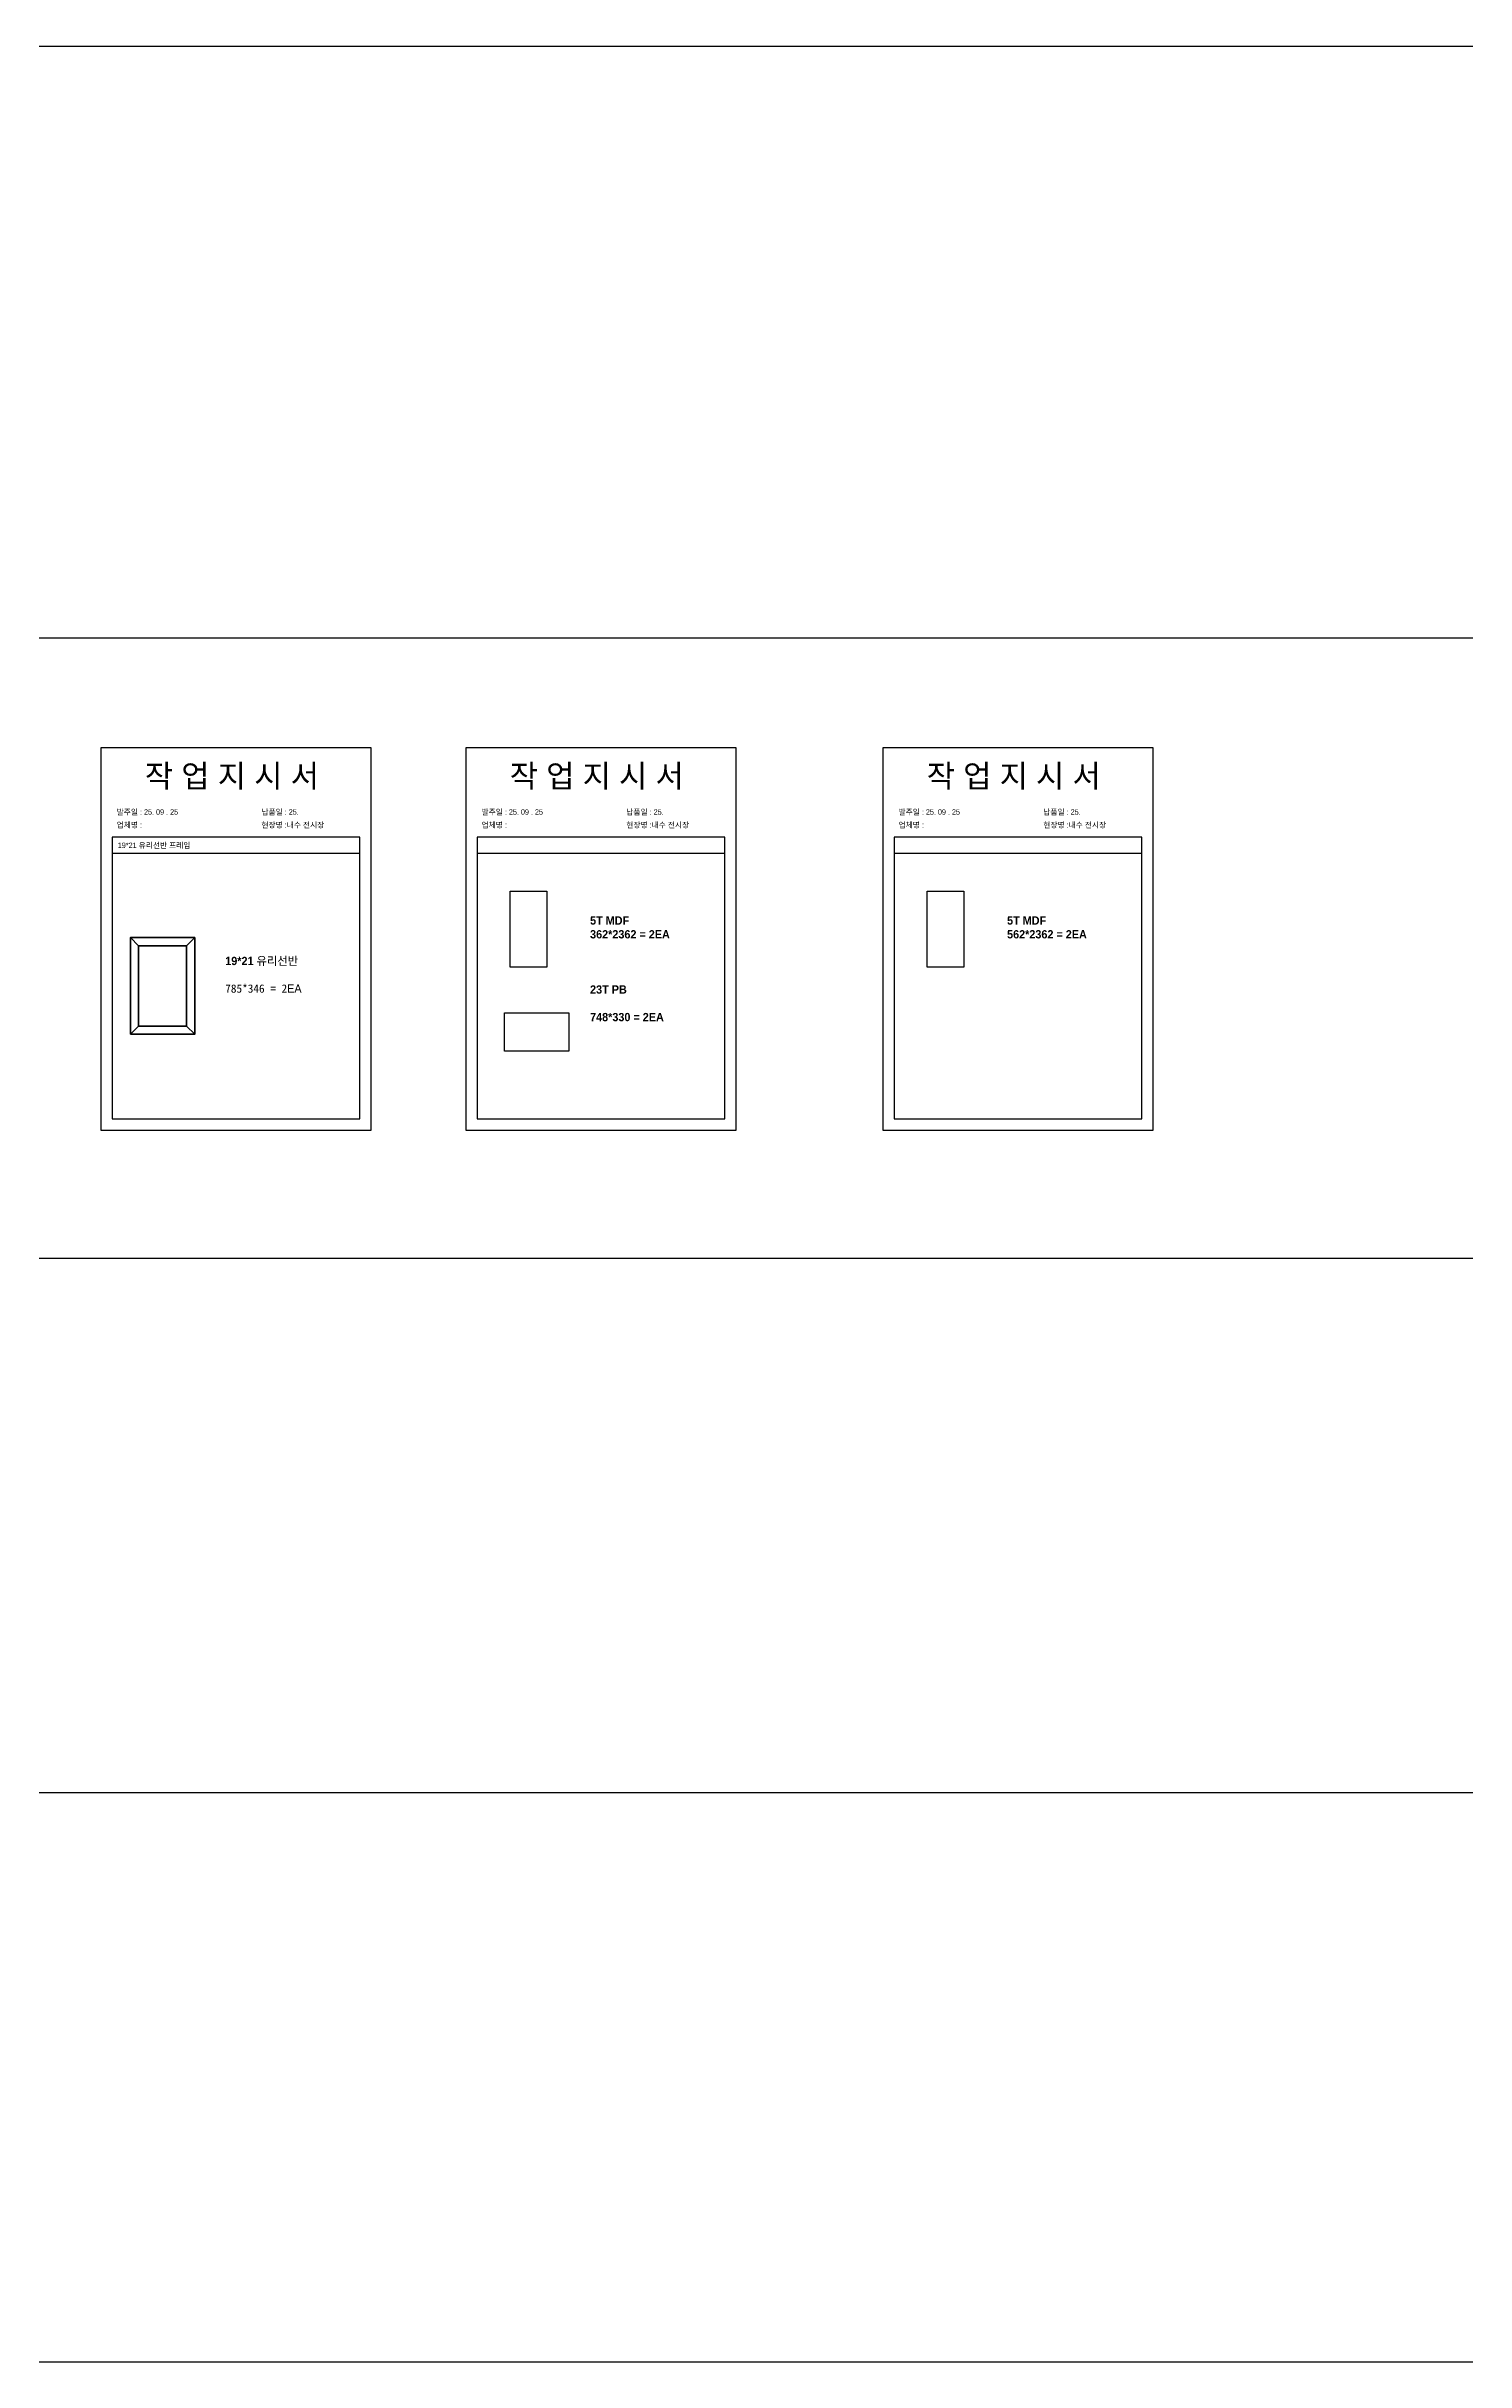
# Model space of a CAD drawing. Header units: millimetres. Extents: x -44117 to 256353, y -2095463 to 65325.
# Drawn here: x 118259 to 127083, y -356798 to -342405 of the extents above; entities that cross this region are included whole.
import ezdxf

# ---------------------------------------------------------------- set-up
doc = ezdxf.new("R2010")
doc.units = ezdxf.units.MM
doc.header["$LTSCALE"] = 10
doc.layers.add('Layer1', color=7, linetype='Continuous', lineweight=70)

msp = doc.modelspace()

# ---------------------------------------------------------------- linework, layer by layer
at = {"color": 1}
for p, q in [((104015.69829, -342404.71949), (196284.84516, -342404.71949)), ((104015.69829, -342404.71949), (196284.84516, -342404.71949)), ((104015.69829, -346082.12581), (196284.84516, -346082.12581)), ((104015.69829, -346082.12581), (196284.84516, -346082.12581)), ((104015.69829, -349938.5906), (196284.84516, -349938.5906)), ((104015.69829, -349938.5906), (196284.84516, -349938.5906)), ((104015.69829, -353259.20249), (196284.84516, -353259.20249)), ((104015.69829, -353259.20249), (196284.84516, -353259.20249)), ((104015.69829, -356797.85542), (196284.84516, -356797.85542)), ((104015.69829, -356797.85542), (196284.84516, -356797.85542))]:
    msp.add_line(p, q, dxfattribs=at)
for p, q in [((120208.90172, -347321.54144), (118668.90172, -347321.54144)), ((120208.90172, -347421.54144), (118668.90172, -347421.54144)), ((122477.10469, -347321.54144), (120937.10469, -347321.54144)), ((122477.10469, -347421.54144), (120937.10469, -347421.54144)), ((125069.44064, -347321.54144), (123529.44064, -347321.54144)), ((125069.44064, -347421.54144), (123529.44064, -347421.54144))]:
    msp.add_line(p, q)
for points in [[(118598.90172, -349142.37172), (120278.90172, -349142.37172), (120278.90172, -346766.37172), (118598.90172, -346766.37172)], [(120867.10469, -349142.37172), (122547.10469, -349142.37172), (122547.10469, -346766.37172), (120867.10469, -346766.37172)], [(123459.44064, -349142.37172), (125139.44064, -349142.37172), (125139.44064, -346766.37172), (123459.44064, -346766.37172)], [(121142.96204, -347656.21164), (121370.37908, -347656.21164), (121370.37908, -348129.23909), (121142.96204, -348129.23909)], [(123735.29799, -347656.21164), (123962.71503, -347656.21164), (123962.71503, -348129.23909), (123735.29799, -348129.23909)], [(121108.39465, -348413.05555), (121506.8293, -348413.05555), (121506.8293, -348651.38861), (121108.39465, -348651.38861)]]:
    msp.add_lwpolyline(points, close=True)
for points in [[(118668.90172, -347321.54144), (118668.90172, -349072.37172), (120208.90172, -349072.37172), (120208.90172, -347321.54144)], [(120937.10469, -347321.54144), (120937.10469, -349072.37172), (122477.10469, -349072.37172), (122477.10469, -347321.54144)], [(123529.44064, -347321.54144), (123529.44064, -349072.37172), (125069.44064, -349072.37172), (125069.44064, -347321.54144)]]:
    msp.add_lwpolyline(points)
at = {"layer": 'Layer1'}
for p, q in [((118831.60355, -347995.65925), (118781.60355, -347945.65925)), ((119131.60355, -347995.65925), (119181.60355, -347945.65925)), ((119181.60355, -347945.65925), (119131.60355, -347995.65925)), ((118831.60355, -348495.65925), (118781.60355, -348545.65925)), ((119181.60355, -348545.65925), (119131.60355, -348495.65925))]:
    msp.add_line(p, q, dxfattribs=at)
for points in [[(118781.60355, -348545.65925), (119181.60355, -348545.65925), (119181.60355, -347945.65925), (118781.60355, -347945.65925)], [(118831.60355, -348495.65925), (119131.60355, -348495.65925), (119131.60355, -347995.65925), (118831.60355, -347995.65925)]]:
    msp.add_lwpolyline(points, close=True, dxfattribs=at)

# ---------------------------------------------------------------- texts
at = {"attachment_point": 1}
for s, heights, insert, char_height in [('{\\fGulim|b0|i0|c129|p50;작 업 지 시 서}', [-155.84554], (118871.70832, -346870.53423), 140), ('{\\fGulim|b0|i0|c129|p50;작 업 지 시 서}', [-155.84554], (121139.9113, -346870.53423), 140), ('{\\fGulim|b0|i0|c129|p50;작 업 지 시 서}', [-155.84554], (123732.24725, -346870.53423), 140), ('{\\fGulim|b0|i0|c129|p50;발주일 : 25. 09 . 25}', [34.50412], (118696.49897, -347147.25465), 34.3), ('{\\fGulim|b0|i0|c129|p50;납품일 : 25. }', [-37.67976], (119596.47695, -347147.25465), 34.3), ('{\\fGulim|b0|i0|c129|p50;발주일 : 25. 09 . 25}', [34.50412], (120964.70194, -347147.25465), 34.3), ('{\\fGulim|b0|i0|c129|p50;납품일 : 25. }', [-37.67976], (121864.67992, -347147.25465), 34.3), ('{\\fGulim|b0|i0|c129|p50;발주일 : 25. 09 . 25}', [34.50412], (123557.03789, -347147.25465), 34.3), ('{\\fGulim|b0|i0|c129|p50;납품일 : 25. }', [-37.67976], (124457.01587, -347147.25465), 34.3), ('{\\fGulim|b0|i0|c129|p50;업체명 : }', [33.33016], (118696.49897, -347227.91083), 34.3), ('{\\fGulim|b0|i0|c129|p50;현장명 :내수 전시장}', [47.18059], (119596.47695, -347227.91083), 34.3), ('{\\fGulim|b0|i0|c129|p50;업체명 : }', [33.33016], (120964.70194, -347227.91083), 34.3), ('{\\fGulim|b0|i0|c129|p50;현장명 :내수 전시장}', [47.18059], (121864.67992, -347227.91083), 34.3), ('{\\fGulim|b0|i0|c129|p50;업체명 : }', [33.33016], (123557.03789, -347227.91083), 34.3), ('{\\fGulim|b0|i0|c129|p50;현장명 :내수 전시장}', [47.18059], (124457.01587, -347227.91083), 34.3), ('{\\fGulim|b0|i0|c129|p50;19*21 유리선반 프레임}', [47.32451], (118703.54117, -347354.57693), 34.3), ('{\\fGulim|b1|i0|c129|p50;5T MDF\\P362*2362 = 2EA\\P\\P\\P\\P23T PB\\P\\P748*330 = 2EA}', [-653.5375], (121639.5536, -347813.20938), 51.45), ('{\\fGulim|b1|i0|c129|p50;5T MDF\\P562*2362 = 2EA}', [-138.83333], (124231.88955, -347813.20938), 51.45), ('{\\fGulim|b1|i0|c129|p50;19*21 유리선반}\\P\\P785*346 = 2{\\fGulim|b0|i0|c129|p50;EA}', [-226.70257], (119371.35063, -348064.71444), 51.45)]:
    msp.add_mtext_dynamic_manual_height_columns(s, width=3307.3198183, gutter_width=12.5, heights=heights, dxfattribs=dict(at, insert=insert, char_height=char_height))

doc.saveas('drawing.dxf')
